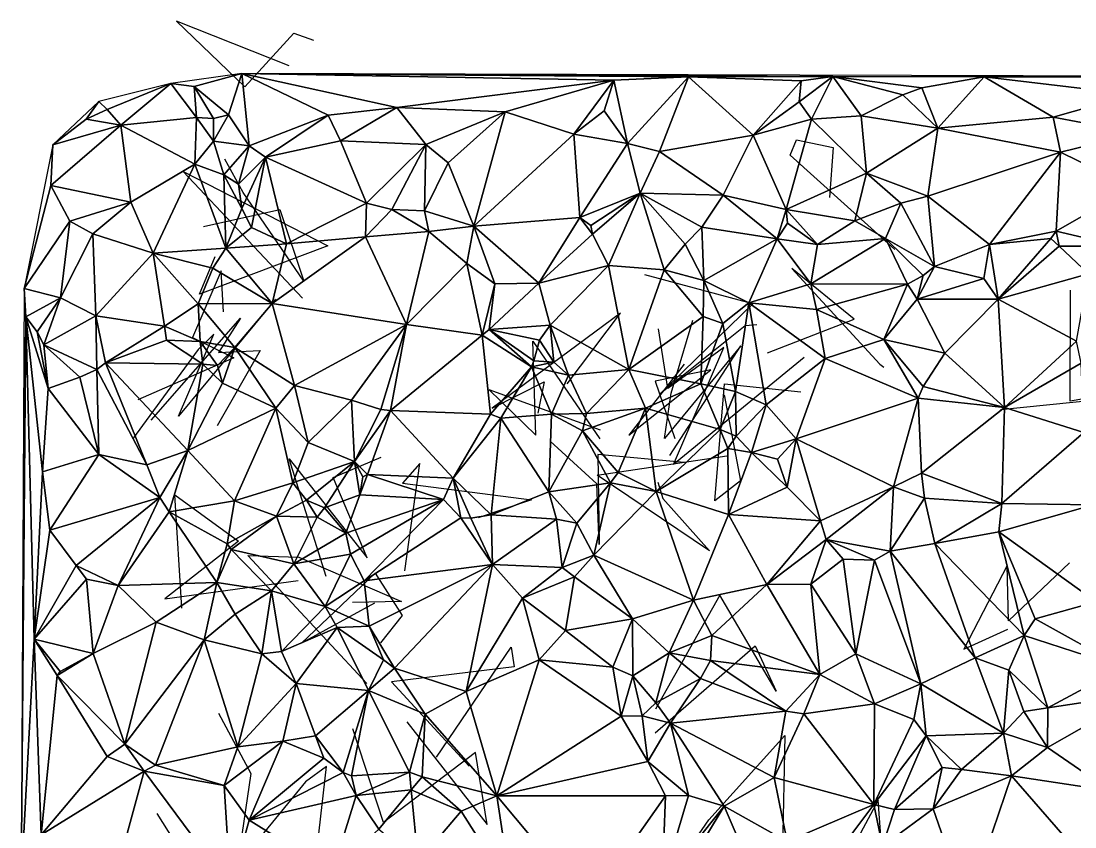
# Model space of a CAD drawing. Header units: metres. Extents: x -15.6 to 15.9, y -15.8 to 15.6.
# Drawn here: x -14.96 to -1.51, y 5.37 to 15.64 of the extents above; entities that cross this region are included whole.
import ezdxf

# ---------------------------------------------------------------- set-up
doc = ezdxf.new("R2010")
doc.units = ezdxf.units.M
doc.layers.add('CRACKS', color=1, linetype='Continuous')
doc.layers.add('STREET_MESH', color=7, linetype='Continuous')

msp = doc.modelspace()

# ---------------------------------------------------------------- linework, layer by layer
at = {"layer": 'CRACKS'}
for points in [[(-11.541, 15.073, 0.1), (-12.977, 15.645, 0.1), (-12.105, 14.805, 0.1), (-11.48, 15.49, 0.1), (-11.231, 15.401, 0.1)], [(-3.811, 12.731, 0.1), (-5.145, 13.934, 0.1), (-5.064, 14.128, 0.1), (-4.595, 14.032, 0.1), (-4.643, 13.395, 0.1)], [(-12.633, 13.026, 0.1), (-11.661, 13.24, 0.1), (-11.353, 12.329, 0.1), (-12.126, 13.458, 0.1), (-12.36, 13.884, 0.1)], [(-11.37, 12.11, 0.1), (-12.893, 13.725, 0.1), (-11.049, 12.778, 0.1), (-12.686, 12.16, 0.1), (-12.484, 12.642, 0.1)], [(-12.378, 11.937, 0.1), (-12.408, 12.458, 0.1), (-12.773, 11.608, 0.1), (-12.249, 11.351, 0.1), (-13.471, 10.815, 0.1)], [(-5.571, 11.771, 0.1), (-5.721, 11.756, 0.1), (-6.806, 10.892, 0.1), (-5.622, 12.04, 0.1), (-6.999, 12.407, 0.1)], [(-5.434, 11.414, 0.1), (-4.328, 11.841, 0.1), (-5.125, 12.488, 0.1), (-3.999, 11.268, 0.1), (-3.95, 11.229, 0.1)], [(-2.462, 10.688, 0.1), (-1.242, 10.814, 0.1), (-0.525, 10.974, 0.1), (-1.572, 10.796, 0.1), (-1.565, 12.214, 0.1)], [(-11.715, 12.096, 0.1), (-12.953, 10.605, 0.1), (-12.504, 11.651, 0.1), (-12.703, 11.454, 0.1), (-13.54, 10.313, 0.1)], [(-13.303, 10.556, 0.1), (-12.16, 11.856, 0.1), (-12.444, 11.419, 0.1), (-11.911, 11.444, 0.1), (-12.459, 10.482, 0.1)], [(-7.992, 11.019, 0.1), (-7.313, 11.919, 0.1), (-8.949, 10.709, 0.1), (-8.287, 11.044, 0.1), (-8.365, 10.643, 0.1)], [(-4.966, 11.354, 0.1), (-6.633, 9.988, 0.1), (-5.994, 11.481, 0.1), (-6.705, 10.958, 0.1), (-6.827, 11.717, 0.1)], [(-6.682, 10.105, 0.1), (-5.775, 11.504, 0.1), (-6.749, 10.322, 0.1), (-6.663, 10.898, 0.1), (-6.388, 11.83, 0.1)], [(-7.565, 10.426, 0.1), (-8.986, 10.943, 0.1), (-8.393, 10.363, 0.1), (-8.429, 11.561, 0.1), (-7.577, 10.315, 0.1)], [(-6.499, 11.267, 0.1), (-7.204, 10.361, 0.1), (-6.158, 11.198, 0.1), (-6.868, 11.051, 0.1), (-6.617, 10.321, 0.1)], [(-5.988, 10.879, 0.1), (-5.778, 9.779, 0.1), (-6.106, 9.527, 0.1), (-5.982, 11.017, 0.1), (-5.008, 10.917, 0.1)], [(-6.5, 10.014, 0.1), (-7.601, 10.114, 0.1), (-7.585, 8.968, 0.1), (-7.614, 9.742, 0.1), (-8.21, 10.288, 0.1)], [(-6.833, 9.765, 0.1), (-6.77, 9.556, 0.1), (-6.173, 8.887, 0.1), (-7.607, 9.853, 0.1), (-5.954, 10.1, 0.1)], [(-11.07, 8.562, 0.1), (-11.54, 10.061, 0.1), (-10.543, 8.796, 0.1), (-10.979, 9.824, 0.1), (-10.366, 10.08, 0.1)], [(-10.062, 8.633, 0.1), (-9.873, 10.003, 0.1), (-10.092, 9.751, 0.1), (-8.447, 9.538, 0.1), (-9.13, 9.308, 0.1)], [(-12.909, 8.155, 0.1), (-13, 9.603, 0.1), (-12.186, 9.009, 0.1), (-13.129, 8.277, 0.1), (-11.426, 8.51, 0.1)], [(-10.55, 7.196, 0.1), (-12.069, 8.828, 0.1), (-11.416, 8.805, 0.1), (-10.105, 8.242, 0.1), (-10.733, 8.227, 0.1)], [(-1.579, 8.735, 0.1), (-2.358, 7.994, 0.1), (-2.377, 8.701, 0.1), (-2.928, 7.632, 0.1), (-2.366, 7.886, 0.1)], [(-10.45, 8.22, 0.1), (-11.384, 7.709, 0.1), (-10.444, 8.602, 0.1), (-10.099, 8.063, 0.1), (-10.373, 7.714, 0.1)], [(-6.869, 6.564, 0.1), (-5.59, 7.674, 0.1), (-5.326, 7.099, 0.1), (-6.045, 8.321, 0.1), (-6.864, 6.867, 0.1)], [(-9.66, 6.256, 0.1), (-8.706, 7.658, 0.1), (-8.668, 7.408, 0.1), (-10.234, 7.216, 0.1), (-9.244, 6.14, 0.1)], [(-12.443, 6.815, 0.1), (-12.031, 6.049, 0.1), (-12.187, 4.977, 0.1), (-12.863, 4.964, 0.1), (-13.226, 5.536, 0.1)], [(-10.037, 6.704, 0.1), (-9.013, 5.395, 0.1), (-9.164, 6.316, 0.1), (-10.338, 5.423, 0.1), (-10.729, 6.616, 0.1)], [(-5.239, 4.787, 0.1), (-6.353, 5.21, 0.1), (-6.183, 5.457, 0.1), (-5.213, 6.531, 0.1), (-5.244, 5.078, 0.1)], [(-11.251, 4.493, 0.1), (-11.062, 6.137, 0.1), (-11.333, 5.942, 0.1), (-12.233, 4.84, 0.1), (-11.713, 4.956, 0.1)], [(-4.449, 4.177, 0.1), (-4.59, 4.589, 0.1), (-3.942, 4.619, 0.1), (-4.02, 5.707, 0.1), (-4.475, 4.866, 0.1)]]:
    msp.add_polyline3d(points, dxfattribs=at)
at = {"layer": 'STREET_MESH'}
for points in [[(-13.049, 14.849), (-12.752, 14.809), (-12.143, 14.974)], [(-12.752, 14.809), (-12.314, 14.447), (-12.143, 14.974)], [(-12.314, 14.447), (-12.053, 14.055), (-12.143, 14.974)], [(-12.143, 14.974), (-7.395, 14.889), (-6.445, 14.935)], [(-4.601, 14.937), (-12.143, 14.974), (-6.445, 14.935)], [(-12.053, 14.055), (-11.041, 14.445), (-12.143, 14.974)], [(-11.041, 14.445), (-10.168, 14.544), (-12.143, 14.974)], [(-10.168, 14.544), (-7.395, 14.889), (-12.143, 14.974)], [(-4.601, 14.937), (2.102, 14.934), (-12.143, 14.974)], [(-7.395, 14.889), (-7.22, 14.082), (-6.445, 14.935)], [(-6.445, 14.935), (-7.22, 14.082), (-6.812, 13.979)], [(-5.619, 14.191), (-6.445, 14.935), (-6.812, 13.979)], [(-5.006, 14.883), (-4.601, 14.937), (-6.445, 14.935)], [(-5.619, 14.191), (-5.006, 14.883), (-6.445, 14.935)], [(-4.601, 14.937), (-5.03, 14.615), (-4.875, 14.394)], [(-5.006, 14.883), (-5.03, 14.615), (-4.601, 14.937)], [(-4.241, 14.437), (-4.601, 14.937), (-4.875, 14.394)], [(-4.601, 14.937), (-4.241, 14.437), (-3.707, 14.703)], [(-3.465, 14.795), (-4.601, 14.937), (-3.707, 14.703)], [(-3.465, 14.795), (-2.67, 14.933), (-4.601, 14.937)], [(-2.67, 14.933), (2.102, 14.934), (-4.601, 14.937)], [(-2.67, 14.933), (-3.465, 14.795), (-3.261, 14.28)], [(-1.79, 14.417), (-2.67, 14.933), (-3.261, 14.28)], [(-2.67, 14.933), (-0.768, 14.707), (2.102, 14.934)], [(-1.79, 14.417), (-0.768, 14.707), (-2.67, 14.933)], [(-13.865, 14.515), (-13.049, 14.849), (-13.97, 14.617)], [(-13.865, 14.515), (-13.69, 14.316), (-13.049, 14.849)], [(-13.69, 14.316), (-12.724, 14.414), (-13.049, 14.849)], [(-12.724, 14.414), (-12.752, 14.809), (-13.049, 14.849)], [(-12.505, 14.4), (-12.752, 14.809), (-12.724, 14.414)], [(-12.752, 14.809), (-12.505, 14.4), (-12.314, 14.447)], [(-7.395, 14.889), (-10.168, 14.544), (-8.785, 14.488)], [(-7.906, 14.203), (-7.395, 14.889), (-8.785, 14.488)], [(-7.395, 14.889), (-7.906, 14.203), (-7.521, 14.501)], [(-7.22, 14.082), (-7.395, 14.889), (-7.521, 14.501)], [(-5.03, 14.615), (-5.006, 14.883), (-5.619, 14.191)], [(-3.707, 14.703), (-4.241, 14.437), (-3.261, 14.28)], [(-3.465, 14.795), (-3.707, 14.703), (-3.261, 14.28)], [(-1.79, 14.417), (-0.701, 14.214), (-0.768, 14.707)], [(-14.13, 14.393), (-13.97, 14.617), (-14.558, 14.067)], [(-14.13, 14.393), (-13.865, 14.515), (-13.97, 14.617)], [(-10.887, 14.117), (-10.168, 14.544), (-11.041, 14.445)], [(-10.887, 14.117), (-9.797, 14.072), (-10.168, 14.544)], [(-10.168, 14.544), (-9.797, 14.072), (-8.785, 14.488)], [(-5.03, 14.615), (-5.619, 14.191), (-4.875, 14.394)], [(-13.865, 14.515), (-14.13, 14.393), (-13.69, 14.316)], [(-12.724, 14.414), (-13.69, 14.316), (-12.743, 13.82)], [(-12.507, 14.111), (-12.724, 14.414), (-12.743, 13.82)], [(-12.505, 14.4), (-12.724, 14.414), (-12.507, 14.111)], [(-12.314, 14.447), (-12.507, 14.111), (-12.053, 14.055)], [(-12.505, 14.4), (-12.507, 14.111), (-12.314, 14.447)], [(-12.053, 14.055), (-11.841, 13.907), (-11.041, 14.445)], [(-11.841, 13.907), (-10.887, 14.117), (-11.041, 14.445)], [(-9.797, 14.072), (-9.509, 13.838), (-8.785, 14.488)], [(-9.509, 13.838), (-9.182, 13.03), (-8.785, 14.488)], [(-9.182, 13.03), (-7.906, 14.203), (-8.785, 14.488)], [(-7.906, 14.203), (-7.22, 14.082), (-7.521, 14.501)], [(-5.619, 14.191), (-5.197, 13.24), (-4.875, 14.394)], [(-5.197, 13.24), (-4.171, 13.704), (-4.875, 14.394)], [(-4.171, 13.704), (-4.241, 14.437), (-4.875, 14.394)], [(-4.241, 14.437), (-4.171, 13.704), (-3.261, 14.28)], [(-1.694, 13.974), (-1.79, 14.417), (-3.261, 14.28)], [(-0.701, 14.214), (-1.79, 14.417), (-1.694, 13.974)], [(-14.584, 13.549), (-13.69, 14.316), (-14.558, 14.067)], [(-13.561, 13.333), (-13.69, 14.316), (-14.584, 13.549)], [(-13.69, 14.316), (-14.13, 14.393), (-14.558, 14.067)], [(-13.69, 14.316), (-13.561, 13.333), (-12.743, 13.82)], [(-4.171, 13.704), (-3.39, 13.413), (-3.261, 14.28)], [(-3.39, 13.413), (-1.694, 13.974), (-3.261, 14.28)], [(-7.906, 14.203), (-9.182, 13.03), (-7.832, 13.139)], [(-7.906, 14.203), (-7.832, 13.139), (-7.22, 14.082)], [(-6.002, 13.426), (-5.619, 14.191), (-6.812, 13.979)], [(-6.002, 13.426), (-5.197, 13.24), (-5.619, 14.191)], [(-0.701, 14.214), (-1.694, 13.974), (-0.775, 13.521)], [(-14.923, 12.233), (-14.584, 13.549), (-14.558, 14.067)], [(-12.375, 13.685), (-12.507, 14.111), (-12.743, 13.82)], [(-12.507, 14.111), (-12.375, 13.685), (-12.053, 14.055)], [(-12.053, 14.055), (-12.375, 13.685), (-12.188, 13.565)], [(-11.841, 13.907), (-12.053, 14.055), (-12.188, 13.565)], [(-10.887, 14.117), (-11.841, 13.907), (-10.552, 13.32)], [(-9.797, 14.072), (-10.887, 14.117), (-10.552, 13.32)], [(-10.229, 13.241), (-9.797, 14.072), (-10.552, 13.32)], [(-9.797, 14.072), (-10.229, 13.241), (-9.811, 13.226)], [(-9.797, 14.072), (-9.811, 13.226), (-9.509, 13.838)], [(-7.832, 13.139), (-7.059, 13.449), (-7.22, 14.082)], [(-7.22, 14.082), (-7.059, 13.449), (-6.812, 13.979)], [(-12.143, 13.252), (-11.841, 13.907), (-12.188, 13.565)], [(-12.143, 13.252), (-12.021, 13.013), (-11.841, 13.907)], [(-12.021, 13.013), (-11.575, 12.804), (-11.841, 13.907)], [(-11.841, 13.907), (-11.575, 12.804), (-10.552, 13.32)], [(-7.059, 13.449), (-6.002, 13.426), (-6.812, 13.979)], [(-1.694, 13.974), (-3.39, 13.413), (-2.602, 12.794)], [(-1.748, 12.963), (-1.694, 13.974), (-2.602, 12.794)], [(-1.694, 13.974), (-1.748, 12.963), (-0.775, 13.521)], [(-12.743, 13.82), (-13.561, 13.333), (-13.278, 12.686)], [(-12.348, 12.749), (-12.743, 13.82), (-13.278, 12.686)], [(-12.348, 12.749), (-12.375, 13.685), (-12.743, 13.82)], [(-9.811, 13.226), (-9.182, 13.03), (-9.509, 13.838)], [(-12.375, 13.685), (-12.143, 13.252), (-12.188, 13.565)], [(-12.143, 13.252), (-12.375, 13.685), (-12.348, 12.749)], [(-5.197, 13.24), (-4.321, 13.098), (-4.171, 13.704)], [(-4.171, 13.704), (-4.321, 13.098), (-3.731, 13.32)], [(-3.39, 13.413), (-4.171, 13.704), (-3.731, 13.32)], [(-14.339, 13.093), (-14.584, 13.549), (-14.923, 12.233)], [(-13.561, 13.333), (-14.584, 13.549), (-14.339, 13.093)], [(-1.748, 12.963), (-0.932, 12.774), (-0.775, 13.521)], [(-14.048, 12.932), (-13.561, 13.333), (-14.339, 13.093)], [(-13.561, 13.333), (-14.048, 12.932), (-13.278, 12.686)], [(-11.575, 12.804), (-10.565, 12.892), (-10.552, 13.32)], [(-10.565, 12.892), (-10.229, 13.241), (-10.552, 13.32)], [(-7.69, 13.038), (-7.059, 13.449), (-7.832, 13.139)], [(-7.69, 13.038), (-7.67, 12.925), (-7.059, 13.449)], [(-7.059, 13.449), (-7.67, 12.925), (-7.463, 12.526)], [(-6.754, 12.472), (-7.059, 13.449), (-7.463, 12.526)], [(-6.754, 12.472), (-6.484, 12.797), (-7.059, 13.449)], [(-6.271, 13.014), (-6.002, 13.426), (-7.059, 13.449)], [(-6.484, 12.797), (-6.271, 13.014), (-7.059, 13.449)], [(-6.271, 13.014), (-5.31, 12.868), (-6.002, 13.426)], [(-5.31, 12.868), (-5.197, 13.24), (-6.002, 13.426)], [(-4.321, 13.098), (-3.929, 12.87), (-3.731, 13.32)], [(-3.929, 12.87), (-3.301, 12.515), (-3.731, 13.32)], [(-3.301, 12.515), (-3.39, 13.413), (-3.731, 13.32)], [(-3.39, 13.413), (-3.301, 12.515), (-2.602, 12.794)], [(-12.021, 13.013), (-12.143, 13.252), (-12.348, 12.749)], [(-10.229, 13.241), (-10.565, 12.892), (-9.757, 12.959)], [(-10.229, 13.241), (-9.757, 12.959), (-9.811, 13.226)], [(-9.757, 12.959), (-9.182, 13.03), (-9.811, 13.226)], [(-5.31, 12.868), (-5.178, 13.067), (-5.197, 13.24)], [(-4.321, 13.098), (-5.197, 13.24), (-4.795, 12.796)], [(-5.197, 13.24), (-5.178, 13.067), (-4.795, 12.796)], [(-14.461, 12.115), (-14.339, 13.093), (-14.923, 12.233)], [(-14.461, 12.115), (-14.048, 12.932), (-14.339, 13.093)], [(-7.832, 13.139), (-9.182, 13.03), (-8.353, 12.3)], [(-7.67, 12.925), (-7.832, 13.139), (-8.353, 12.3)], [(-7.67, 12.925), (-7.69, 13.038), (-7.832, 13.139)], [(-5.178, 13.067), (-5.31, 12.868), (-4.795, 12.796)], [(-3.929, 12.87), (-4.321, 13.098), (-4.795, 12.796)], [(-14.461, 12.115), (-14.01, 11.885), (-14.048, 12.932)], [(-14.048, 12.932), (-14.01, 11.885), (-13.278, 12.686)], [(-11.575, 12.804), (-12.021, 13.013), (-12.348, 12.749)], [(-10.565, 12.892), (-10.041, 11.776), (-9.757, 12.959)], [(-9.757, 12.959), (-10.041, 11.776), (-9.271, 12.551)], [(-9.182, 13.03), (-9.757, 12.959), (-9.271, 12.551)], [(-8.917, 12.293), (-9.182, 13.03), (-9.271, 12.551)], [(-9.182, 13.03), (-8.917, 12.293), (-8.353, 12.3)], [(-7.463, 12.526), (-7.67, 12.925), (-8.353, 12.3)], [(-6.271, 13.014), (-6.484, 12.797), (-6.248, 12.337)], [(-5.31, 12.868), (-6.271, 13.014), (-6.248, 12.337)], [(-1.819, 12.871), (-1.748, 12.963), (-2.602, 12.794)], [(-1.748, 12.963), (-1.819, 12.871), (-1.711, 12.775)], [(-1.748, 12.963), (-1.711, 12.775), (-0.932, 12.774)], [(-11.575, 12.804), (-12.348, 12.749), (-11.757, 12.043)], [(-10.565, 12.892), (-11.575, 12.804), (-11.757, 12.043)], [(-10.041, 11.776), (-10.565, 12.892), (-11.757, 12.043)], [(-6.484, 12.797), (-6.754, 12.472), (-6.248, 12.337)], [(-5.674, 12.05), (-5.31, 12.868), (-6.248, 12.337)], [(-5.674, 12.05), (-4.883, 12.293), (-5.31, 12.868)], [(-5.31, 12.868), (-4.883, 12.293), (-4.795, 12.796)], [(-4.883, 12.293), (-3.929, 12.87), (-4.795, 12.796)], [(-3.929, 12.87), (-4.883, 12.293), (-3.648, 12.289)], [(-3.929, 12.87), (-3.648, 12.289), (-3.448, 12.398)], [(-3.301, 12.515), (-3.929, 12.87), (-3.448, 12.398)], [(-3.301, 12.515), (-2.675, 12.36), (-2.602, 12.794)], [(-2.675, 12.36), (-2.491, 12.098), (-2.602, 12.794)], [(-2.491, 12.098), (-1.819, 12.871), (-2.602, 12.794)], [(-1.711, 12.775), (-1.819, 12.871), (-2.491, 12.098)], [(-14.01, 11.885), (-13.133, 11.753), (-13.278, 12.686)], [(-12.514, 12.494), (-12.348, 12.749), (-13.278, 12.686)], [(-13.133, 11.753), (-12.703, 12.037), (-13.278, 12.686)], [(-12.703, 12.037), (-12.514, 12.494), (-13.278, 12.686)], [(-12.348, 12.749), (-12.514, 12.494), (-11.757, 12.043)], [(-1.335, 12.422), (-1.711, 12.775), (-2.491, 12.098)], [(-1.711, 12.775), (-1.335, 12.422), (-0.932, 12.774)], [(-10.041, 11.776), (-9.075, 11.638), (-9.271, 12.551)], [(-9.075, 11.638), (-8.917, 12.293), (-9.271, 12.551)], [(-8.21, 11.767), (-7.463, 12.526), (-8.353, 12.3)], [(-8.21, 11.767), (-7.203, 11.202), (-7.463, 12.526)], [(-7.203, 11.202), (-6.754, 12.472), (-7.463, 12.526)], [(-3.524, 12.096), (-3.301, 12.515), (-3.448, 12.398)], [(-3.301, 12.515), (-3.524, 12.096), (-2.675, 12.36)], [(-12.514, 12.494), (-12.703, 12.037), (-11.757, 12.043)], [(-6.258, 11.875), (-6.754, 12.472), (-7.203, 11.202)], [(-6.754, 12.472), (-6.258, 11.875), (-6.248, 12.337)], [(-3.648, 12.289), (-3.524, 12.096), (-3.448, 12.398)], [(-1.335, 12.422), (-2.491, 12.098), (-1.489, 11.56)], [(-8.988, 11.712), (-8.917, 12.293), (-9.075, 11.638)], [(-8.917, 12.293), (-8.988, 11.712), (-8.353, 12.3)], [(-8.988, 11.712), (-8.21, 11.767), (-8.353, 12.3)], [(-6.258, 11.875), (-6.005, 11.786), (-6.248, 12.337)], [(-6.005, 11.786), (-5.674, 12.05), (-6.248, 12.337)], [(-4.883, 12.293), (-5.674, 12.05), (-4.809, 11.965)], [(-3.648, 12.289), (-4.883, 12.293), (-4.809, 11.965)], [(-3.95, 11.582), (-3.648, 12.289), (-4.809, 11.965)], [(-3.95, 11.582), (-3.524, 12.096), (-3.648, 12.289)], [(-2.675, 12.36), (-3.524, 12.096), (-2.491, 12.098)], [(-14.9, 11.874), (-14.923, 12.233), (-14.963, 4.649)], [(-14.9, 11.874), (-14.461, 12.115), (-14.923, 12.233)], [(-14.757, 11.681), (-14.461, 12.115), (-14.9, 11.874)], [(-14.757, 11.681), (-14.674, 11.515), (-14.461, 12.115)], [(-14.461, 12.115), (-14.674, 11.515), (-14.01, 11.885)], [(-12.703, 12.037), (-13.133, 11.753), (-12.675, 11.558)], [(-12.703, 12.037), (-12.233, 11.481), (-11.757, 12.043)], [(-12.233, 11.481), (-12.703, 12.037), (-12.675, 11.558)], [(-12.233, 11.481), (-11.474, 10.996), (-11.757, 12.043)], [(-11.474, 10.996), (-10.041, 11.776), (-11.757, 12.043)], [(-6.005, 11.786), (-5.844, 10.918), (-5.674, 12.05)], [(-5.674, 12.05), (-5.844, 10.918), (-5.45, 10.748)], [(-4.809, 11.965), (-5.674, 12.05), (-4.698, 11.339)], [(-5.674, 12.05), (-5.45, 10.748), (-4.698, 11.339)], [(-3.524, 12.096), (-3.95, 11.582), (-3.173, 11.408)], [(-3.524, 12.096), (-3.173, 11.408), (-2.491, 12.098)], [(-3.173, 11.408), (-2.408, 10.715), (-2.491, 12.098)], [(-2.491, 12.098), (-2.408, 10.715), (-1.489, 11.56)], [(-14.795, 7.761), (-14.9, 11.874), (-14.963, 4.649)], [(-14.69, 9.897), (-14.9, 11.874), (-14.795, 7.761)], [(-14.616, 10.957), (-14.9, 11.874), (-14.69, 9.897)], [(-14.616, 10.957), (-14.757, 11.681), (-14.9, 11.874)], [(-14.674, 11.515), (-13.996, 11.201), (-14.01, 11.885)], [(-13.133, 11.753), (-14.01, 11.885), (-13.884, 11.287)], [(-14.01, 11.885), (-13.996, 11.201), (-13.884, 11.287)], [(-6.258, 11.875), (-7.203, 11.202), (-6.286, 11.017)], [(-6.005, 11.786), (-6.258, 11.875), (-6.286, 11.017)], [(-3.95, 11.582), (-4.809, 11.965), (-4.698, 11.339)], [(-13.105, 11.575), (-13.133, 11.753), (-13.884, 11.287)], [(-13.133, 11.753), (-13.105, 11.575), (-12.675, 11.558)], [(-10.041, 11.776), (-11.474, 10.996), (-10.746, 10.809)], [(-10.371, 10.691), (-10.041, 11.776), (-10.746, 10.809)], [(-10.041, 11.776), (-10.371, 10.691), (-10.249, 10.679)], [(-9.075, 11.638), (-10.041, 11.776), (-10.249, 10.679)], [(-8.446, 11.234), (-8.988, 11.712), (-9.075, 11.638)], [(-8.988, 11.712), (-8.346, 11.576), (-8.21, 11.767)], [(-8.417, 11.311), (-8.988, 11.712), (-8.446, 11.234)], [(-8.417, 11.311), (-8.346, 11.576), (-8.988, 11.712)], [(-8.346, 11.576), (-8.161, 11.292), (-8.21, 11.767)], [(-7.203, 11.202), (-8.21, 11.767), (-7.975, 11.13)], [(-8.21, 11.767), (-8.161, 11.292), (-7.975, 11.13)], [(-5.844, 10.918), (-6.005, 11.786), (-6.286, 11.017)], [(-14.674, 11.515), (-14.757, 11.681), (-14.616, 10.957)], [(-12.642, 11.268), (-13.105, 11.575), (-13.884, 11.287)], [(-13.105, 11.575), (-12.642, 11.268), (-12.675, 11.558)], [(-8.969, 10.632), (-9.075, 11.638), (-10.249, 10.679)], [(-8.446, 11.234), (-9.075, 11.638), (-8.969, 10.632)], [(-8.346, 11.576), (-8.417, 11.311), (-8.161, 11.292)], [(-3.512, 10.835), (-3.95, 11.582), (-4.698, 11.339)], [(-3.95, 11.582), (-3.448, 10.984), (-3.173, 11.408)], [(-3.512, 10.835), (-3.448, 10.984), (-3.95, 11.582)], [(-13.996, 11.201), (-14.674, 11.515), (-14.212, 11.103)], [(-14.212, 11.103), (-14.674, 11.515), (-14.616, 10.957)], [(-12.457, 11.252), (-12.233, 11.481), (-12.675, 11.558)], [(-12.642, 11.268), (-12.457, 11.252), (-12.675, 11.558)], [(-12.457, 11.252), (-12.39, 11.026), (-12.233, 11.481)], [(-12.39, 11.026), (-11.711, 10.705), (-12.233, 11.481)], [(-12.233, 11.481), (-11.711, 10.705), (-11.474, 10.996)], [(-2.408, 10.715), (-1.432, 11.279), (-1.489, 11.56)], [(-8.161, 11.292), (-8.417, 11.311), (-8.446, 11.234)], [(-5.45, 10.748), (-5.07, 10.317), (-4.698, 11.339)], [(-5.07, 10.317), (-3.512, 10.835), (-4.698, 11.339)], [(-3.173, 11.408), (-3.448, 10.984), (-2.408, 10.715)], [(-13.996, 11.201), (-14.212, 11.103), (-13.97, 10.114)], [(-13.996, 11.201), (-13.359, 9.986), (-13.884, 11.287)], [(-13.359, 9.986), (-13.996, 11.201), (-13.97, 10.114)], [(-13.359, 9.986), (-12.835, 10.167), (-13.884, 11.287)], [(-12.835, 10.167), (-12.642, 11.268), (-13.884, 11.287)], [(-12.835, 10.167), (-12.39, 11.026), (-12.642, 11.268)], [(-12.39, 11.026), (-12.457, 11.252), (-12.642, 11.268)], [(-8.839, 10.581), (-8.446, 11.234), (-8.969, 10.632)], [(-8.19, 10.629), (-8.446, 11.234), (-8.839, 10.581)], [(-8.161, 11.292), (-8.446, 11.234), (-7.975, 11.13)], [(-8.446, 11.234), (-8.19, 10.629), (-7.975, 11.13)], [(-7.746, 10.639), (-7.203, 11.202), (-7.975, 11.13)], [(-7.746, 10.639), (-6.994, 10.705), (-7.203, 11.202)], [(-7.203, 11.202), (-6.994, 10.705), (-6.286, 11.017)], [(-1.432, 11.279), (-2.408, 10.715), (-1.396, 10.398)], [(-13.97, 10.114), (-14.212, 11.103), (-14.616, 10.957)], [(-8.19, 10.629), (-7.746, 10.639), (-7.975, 11.13)], [(-13.97, 10.114), (-14.616, 10.957), (-14.69, 9.897)], [(-12.835, 10.167), (-11.711, 10.705), (-12.39, 11.026)], [(-11.474, 10.996), (-11.711, 10.705), (-11.297, 10.27)], [(-10.746, 10.809), (-11.474, 10.996), (-11.297, 10.27)], [(-6.994, 10.705), (-6.038, 10.436), (-6.286, 11.017)], [(-6.038, 10.436), (-5.844, 10.918), (-6.286, 11.017)], [(-5.836, 10.352), (-5.844, 10.918), (-6.038, 10.436)], [(-5.844, 10.918), (-5.836, 10.352), (-5.45, 10.748)], [(-3.448, 10.984), (-3.512, 10.835), (-2.408, 10.715)], [(-10.708, 10.025), (-10.746, 10.809), (-11.297, 10.27)], [(-10.708, 10.025), (-10.371, 10.691), (-10.746, 10.809)], [(-3.828, 9.703), (-3.512, 10.835), (-5.07, 10.317)], [(-3.512, 10.835), (-3.828, 9.703), (-3.469, 9.879)], [(-2.408, 10.715), (-3.512, 10.835), (-3.469, 9.879)], [(-11.711, 10.705), (-12.835, 10.167), (-12.24, 9.524)], [(-11.493, 9.755), (-11.711, 10.705), (-12.24, 9.524)], [(-11.711, 10.705), (-11.493, 9.755), (-11.297, 10.27)], [(-10.371, 10.691), (-10.708, 10.025), (-10.249, 10.679)], [(-10.708, 10.025), (-10.541, 9.859), (-10.249, 10.679)], [(-10.541, 9.859), (-9.445, 9.813), (-10.249, 10.679)], [(-9.445, 9.813), (-8.969, 10.632), (-10.249, 10.679)], [(-9.445, 9.813), (-8.839, 10.581), (-8.969, 10.632)], [(-8.19, 10.629), (-8.839, 10.581), (-8.226, 9.64)], [(-7.796, 10.418), (-8.19, 10.629), (-8.226, 9.64)], [(-7.796, 10.418), (-7.746, 10.639), (-8.19, 10.629)], [(-7.796, 10.418), (-7.343, 9.887), (-6.994, 10.705)], [(-7.746, 10.639), (-7.796, 10.418), (-6.994, 10.705)], [(-6.994, 10.705), (-7.343, 9.887), (-6.857, 9.644)], [(-6.038, 10.436), (-6.994, 10.705), (-6.857, 9.644)], [(-5.836, 10.352), (-5.639, 10.143), (-5.45, 10.748)], [(-5.639, 10.143), (-5.07, 10.317), (-5.45, 10.748)], [(-2.408, 10.715), (-3.469, 9.879), (-2.445, 9.491)], [(-2.408, 10.715), (-2.445, 9.491), (-1.396, 10.398)], [(-8.962, 9.348), (-8.839, 10.581), (-9.445, 9.813)], [(-8.839, 10.581), (-8.962, 9.348), (-8.226, 9.64)], [(-7.44, 9.754), (-7.796, 10.418), (-8.226, 9.64)], [(-7.343, 9.887), (-7.796, 10.418), (-7.44, 9.754)], [(-5.939, 10.191), (-6.038, 10.436), (-6.857, 9.644)], [(-5.836, 10.352), (-6.038, 10.436), (-5.939, 10.191)], [(-2.445, 9.491), (-1.276, 9.472), (-1.396, 10.398)], [(-11.493, 9.755), (-10.708, 10.025), (-11.297, 10.27)], [(-5.639, 10.143), (-5.836, 10.352), (-5.939, 10.191)], [(-5.07, 10.317), (-5.639, 10.143), (-5.309, 10.057)], [(-5.185, 9.7), (-5.07, 10.317), (-5.309, 10.057)], [(-5.07, 10.317), (-5.185, 9.7), (-4.759, 9.271)], [(-3.828, 9.703), (-5.07, 10.317), (-4.759, 9.271)], [(-14.595, 9.15), (-13.97, 10.114), (-14.69, 9.897)], [(-13.97, 10.114), (-14.595, 9.15), (-13.19, 9.569)], [(-13.359, 9.986), (-13.97, 10.114), (-13.19, 9.569)], [(-12.835, 10.167), (-13.359, 9.986), (-13.19, 9.569)], [(-13.072, 9.385), (-12.835, 10.167), (-13.19, 9.569)], [(-12.835, 10.167), (-13.072, 9.385), (-12.24, 9.524)], [(-5.934, 9.351), (-5.939, 10.191), (-6.857, 9.644)], [(-5.934, 9.351), (-5.639, 10.143), (-5.939, 10.191)], [(-5.934, 9.351), (-5.185, 9.7), (-5.639, 10.143)], [(-5.639, 10.143), (-5.185, 9.7), (-5.309, 10.057)], [(-11.319, 9.535), (-10.708, 10.025), (-11.493, 9.755)], [(-11.319, 9.535), (-11.088, 9.436), (-10.708, 10.025)], [(-11.088, 9.436), (-10.639, 9.603), (-10.708, 10.025)], [(-10.708, 10.025), (-10.602, 9.83), (-10.541, 9.859)], [(-10.708, 10.025), (-10.639, 9.603), (-10.602, 9.83)], [(-14.595, 9.15), (-14.69, 9.897), (-14.795, 7.761)], [(-10.602, 9.83), (-10.639, 9.603), (-10.541, 9.859)], [(-10.639, 9.603), (-9.57, 9.543), (-10.541, 9.859)], [(-9.57, 9.543), (-9.445, 9.813), (-10.541, 9.859)], [(-7.343, 9.887), (-7.44, 9.754), (-6.857, 9.644)], [(-3.469, 9.879), (-3.828, 9.703), (-3.432, 9.558)], [(-2.445, 9.491), (-3.469, 9.879), (-3.432, 9.558)], [(-11.704, 9.328), (-11.493, 9.755), (-12.24, 9.524)], [(-11.704, 9.328), (-11.319, 9.535), (-11.493, 9.755)], [(-9.57, 9.543), (-9.349, 9.308), (-9.445, 9.813)], [(-9.221, 9.303), (-8.962, 9.348), (-9.445, 9.813)], [(-9.349, 9.308), (-9.221, 9.303), (-9.445, 9.813)], [(-7.87, 9.24), (-7.44, 9.754), (-8.226, 9.64)], [(-7.653, 8.83), (-7.44, 9.754), (-7.87, 9.24)], [(-7.44, 9.754), (-7.653, 8.83), (-6.857, 9.644)], [(-5.185, 9.7), (-5.934, 9.351), (-4.759, 9.271)], [(-4.685, 9.033), (-3.828, 9.703), (-4.759, 9.271)], [(-3.828, 9.703), (-4.685, 9.033), (-3.868, 8.884)], [(-3.828, 9.703), (-3.868, 8.884), (-3.432, 9.558)], [(-14.595, 9.15), (-14.258, 8.7), (-13.19, 9.569)], [(-13.19, 9.569), (-14.258, 8.7), (-13.722, 8.443)], [(-13.072, 9.385), (-13.19, 9.569), (-13.722, 8.443)], [(-10.819, 9.111), (-10.639, 9.603), (-11.088, 9.436)], [(-10.819, 9.111), (-9.57, 9.543), (-10.639, 9.603)], [(-8.962, 9.348), (-8.129, 9.29), (-8.226, 9.64)], [(-8.129, 9.29), (-7.87, 9.24), (-8.226, 9.64)], [(-7.653, 8.83), (-6.378, 8.256), (-6.857, 9.644)], [(-6.378, 8.256), (-5.934, 9.351), (-6.857, 9.644)], [(-3.868, 8.884), (-3.299, 8.981), (-3.432, 9.558)], [(-3.299, 8.981), (-2.445, 9.491), (-3.432, 9.558)], [(-13.072, 9.385), (-12.334, 8.978), (-12.24, 9.524)], [(-12.334, 8.978), (-11.704, 9.328), (-12.24, 9.524)], [(-11.319, 9.535), (-11.704, 9.328), (-11.183, 9.318)], [(-11.088, 9.436), (-11.319, 9.535), (-11.183, 9.318)], [(-10.819, 9.111), (-11.088, 9.436), (-11.183, 9.318)], [(-10.758, 8.846), (-9.57, 9.543), (-10.819, 9.111)], [(-9.57, 9.543), (-10.758, 8.846), (-10.583, 8.506)], [(-9.349, 9.308), (-9.57, 9.543), (-10.583, 8.506)], [(-3.299, 8.981), (-2.483, 9.13), (-2.445, 9.491)], [(-2.483, 9.13), (-1.276, 9.472), (-2.445, 9.491)], [(-2.483, 9.13), (-1.239, 8.237), (-1.276, 9.472)], [(-12.465, 8.482), (-13.072, 9.385), (-13.722, 8.443)], [(-12.465, 8.482), (-12.334, 8.978), (-13.072, 9.385)], [(-12.334, 8.978), (-12.282, 8.903), (-11.704, 9.328)], [(-12.282, 8.903), (-11.479, 8.721), (-11.704, 9.328)], [(-11.704, 9.328), (-11.479, 8.721), (-11.183, 9.318)], [(-11.479, 8.721), (-10.819, 9.111), (-11.183, 9.318)], [(-8.943, 8.715), (-9.349, 9.308), (-10.583, 8.506)], [(-9.349, 9.308), (-8.943, 8.715), (-9.221, 9.303)], [(-8.943, 8.715), (-8.962, 9.348), (-9.221, 9.303)], [(-8.962, 9.348), (-8.943, 8.715), (-8.129, 9.29)], [(-8.943, 8.715), (-8.057, 8.674), (-8.129, 9.29)], [(-8.057, 8.674), (-7.87, 9.24), (-8.129, 9.29)], [(-5.934, 9.351), (-6.378, 8.256), (-5.443, 8.456)], [(-4.759, 9.271), (-5.934, 9.351), (-5.443, 8.456)], [(-14.258, 8.7), (-14.595, 9.15), (-14.795, 7.761)], [(-8.057, 8.674), (-7.653, 8.83), (-7.87, 9.24)], [(-4.685, 9.033), (-4.759, 9.271), (-5.443, 8.456)], [(-11.479, 8.721), (-10.758, 8.846), (-10.819, 9.111)], [(-4.881, 8.463), (-4.685, 9.033), (-5.443, 8.456)], [(-4.47, 8.783), (-4.685, 9.033), (-4.881, 8.463)], [(-4.685, 9.033), (-4.47, 8.783), (-4.07, 8.767)], [(-3.868, 8.884), (-4.685, 9.033), (-4.07, 8.767)], [(-2.16, 7.809), (-2.483, 9.13), (-3.299, 8.981)], [(-2.483, 9.13), (-2.16, 7.809), (-2.017, 8.019)], [(-2.483, 9.13), (-2.017, 8.019), (-1.239, 8.237)], [(-12.282, 8.903), (-12.334, 8.978), (-12.465, 8.482)], [(-11.767, 8.378), (-12.282, 8.903), (-12.465, 8.482)], [(-11.767, 8.378), (-11.479, 8.721), (-12.282, 8.903)], [(-3.479, 7.19), (-3.868, 8.884), (-4.07, 8.767)], [(-3.868, 8.884), (-2.783, 7.522), (-3.299, 8.981)], [(-2.783, 7.522), (-3.868, 8.884), (-3.479, 7.19)], [(-2.783, 7.522), (-2.16, 7.809), (-3.299, 8.981)], [(-11.079, 8.178), (-10.758, 8.846), (-11.479, 8.721)], [(-10.758, 8.846), (-11.079, 8.178), (-10.583, 8.506)], [(-7.653, 8.83), (-8.057, 8.674), (-7.899, 8.554)], [(-7.653, 8.83), (-7.899, 8.554), (-7.159, 8.021)], [(-6.378, 8.256), (-7.653, 8.83), (-7.159, 8.021)], [(-4.306, 7.575), (-4.47, 8.783), (-4.881, 8.463)], [(-4.47, 8.783), (-4.306, 7.575), (-4.07, 8.767)], [(-4.306, 7.575), (-3.479, 7.19), (-4.07, 8.767)], [(-14.126, 8.525), (-14.258, 8.7), (-14.795, 7.761)], [(-14.258, 8.7), (-14.126, 8.525), (-13.722, 8.443)], [(-11.767, 8.378), (-11.079, 8.178), (-11.479, 8.721)], [(-10.521, 7.928), (-8.943, 8.715), (-10.583, 8.506)], [(-8.943, 8.715), (-10.521, 7.928), (-10.197, 7.391)], [(-8.943, 8.715), (-10.197, 7.391), (-9.28, 7.091)], [(-8.561, 8.284), (-8.943, 8.715), (-9.28, 7.091)], [(-8.943, 8.715), (-8.561, 8.284), (-8.057, 8.674)], [(-8.057, 8.674), (-8.561, 8.284), (-7.899, 8.554)], [(-14.044, 7.578), (-14.126, 8.525), (-14.795, 7.761)], [(-14.126, 8.525), (-14.044, 7.578), (-13.722, 8.443)], [(-13.24, 7.977), (-12.465, 8.482), (-13.722, 8.443)], [(-13.24, 7.977), (-12.626, 7.754), (-12.465, 8.482)], [(-12.626, 7.754), (-12.231, 8.079), (-12.465, 8.482)], [(-12.231, 8.079), (-11.767, 8.378), (-12.465, 8.482)], [(-11.079, 8.178), (-10.521, 7.928), (-10.583, 8.506)], [(-8.561, 8.284), (-8.013, 7.872), (-7.899, 8.554)], [(-7.899, 8.554), (-8.013, 7.872), (-7.159, 8.021)], [(-14.044, 7.578), (-13.24, 7.977), (-13.722, 8.443)], [(-11.767, 8.378), (-12.231, 8.079), (-11.888, 7.573)], [(-11.637, 7.603), (-11.767, 8.378), (-11.888, 7.573)], [(-11.637, 7.603), (-11.079, 8.178), (-11.767, 8.378)], [(-6.378, 8.256), (-6.145, 7.809), (-5.443, 8.456)], [(-6.145, 7.809), (-4.765, 7.311), (-5.443, 8.456)], [(-4.765, 7.311), (-4.881, 8.463), (-5.443, 8.456)], [(-4.765, 7.311), (-4.306, 7.575), (-4.881, 8.463)], [(-8.35, 7.497), (-8.561, 8.284), (-9.28, 7.091)], [(-8.013, 7.872), (-8.561, 8.284), (-8.35, 7.497)], [(-6.688, 7.586), (-6.378, 8.256), (-7.159, 8.021)], [(-6.378, 8.256), (-6.688, 7.586), (-6.145, 7.809)], [(-1.239, 8.237), (-2.017, 8.019), (-0.898, 7.4)], [(-12.231, 8.079), (-12.626, 7.754), (-11.888, 7.573)], [(-11.079, 8.178), (-11.637, 7.603), (-10.928, 7.909)], [(-10.521, 7.928), (-11.079, 8.178), (-10.928, 7.909)], [(-13.638, 6.423), (-13.24, 7.977), (-14.044, 7.578)], [(-12.626, 7.754), (-13.24, 7.977), (-13.638, 6.423)], [(-8.013, 7.872), (-7.407, 7.405), (-7.159, 8.021)], [(-7.407, 7.405), (-7.152, 7.292), (-7.159, 8.021)], [(-7.152, 7.292), (-6.688, 7.586), (-7.159, 8.021)], [(-2.017, 8.019), (-2.16, 7.809), (-0.898, 7.4)], [(-11.637, 7.603), (-11.452, 7.194), (-10.928, 7.909)], [(-10.928, 7.909), (-11.452, 7.194), (-10.527, 7.105)], [(-10.336, 7.496), (-10.521, 7.928), (-10.928, 7.909)], [(-10.336, 7.496), (-10.928, 7.909), (-10.527, 7.105)], [(-10.521, 7.928), (-10.336, 7.496), (-10.197, 7.391)], [(-7.407, 7.405), (-8.013, 7.872), (-8.35, 7.497)], [(-6.145, 7.809), (-6.688, 7.586), (-6.164, 7.49)], [(-4.765, 7.311), (-6.145, 7.809), (-6.164, 7.49)], [(-2.16, 7.809), (-2.783, 7.522), (-2.352, 7.363)], [(-1.857, 6.885), (-2.16, 7.809), (-2.352, 7.363)], [(-2.16, 7.809), (-1.857, 6.885), (-0.898, 7.4)], [(-14.707, 5.263), (-14.795, 7.761), (-14.963, 4.649)], [(-14.707, 5.263), (-14.5, 7.295), (-14.795, 7.761)], [(-14.464, 7.347), (-14.044, 7.578), (-14.795, 7.761)], [(-14.5, 7.295), (-14.464, 7.347), (-14.795, 7.761)], [(-12.626, 7.754), (-13.638, 6.423), (-13.248, 6.154)], [(-12.197, 6.389), (-12.626, 7.754), (-13.248, 6.154)], [(-12.626, 7.754), (-12.197, 6.389), (-11.888, 7.573)], [(-14.5, 7.295), (-13.638, 6.423), (-14.044, 7.578)], [(-14.464, 7.347), (-14.5, 7.295), (-14.044, 7.578)], [(-12.197, 6.389), (-11.452, 7.194), (-11.888, 7.573)], [(-11.452, 7.194), (-11.637, 7.603), (-11.888, 7.573)], [(-6.858, 6.947), (-6.688, 7.586), (-7.152, 7.292)], [(-6.289, 7.257), (-6.688, 7.586), (-6.858, 6.947)], [(-6.688, 7.586), (-6.289, 7.257), (-6.164, 7.49)], [(-4.306, 7.575), (-4.765, 7.311), (-4.07, 6.935)], [(-3.479, 7.19), (-4.306, 7.575), (-4.07, 6.935)], [(-10.197, 7.391), (-10.336, 7.496), (-10.527, 7.105)], [(-8.89, 5.763), (-8.35, 7.497), (-9.28, 7.091)], [(-8.35, 7.497), (-8.89, 5.763), (-7.304, 6.78)], [(-7.407, 7.405), (-8.35, 7.497), (-7.304, 6.78)], [(-7.152, 7.292), (-7.407, 7.405), (-7.304, 6.78)], [(-6.164, 7.49), (-6.289, 7.257), (-5.199, 6.842)], [(-4.765, 7.311), (-6.164, 7.49), (-5.199, 6.842)], [(-2.421, 6.561), (-2.783, 7.522), (-3.479, 7.19)], [(-2.783, 7.522), (-2.421, 6.561), (-2.352, 7.363)], [(-1.857, 6.885), (-0.648, 7.066), (-0.898, 7.4)], [(-14.5, 7.295), (-14.707, 5.263), (-13.864, 6.265)], [(-13.638, 6.423), (-14.5, 7.295), (-13.864, 6.265)], [(-9.805, 6.804), (-10.197, 7.391), (-10.527, 7.105)], [(-10.197, 7.391), (-9.805, 6.804), (-9.28, 7.091)], [(-7.034, 6.781), (-7.152, 7.292), (-7.304, 6.78)], [(-7.034, 6.781), (-6.858, 6.947), (-7.152, 7.292)], [(-4.969, 6.806), (-4.765, 7.311), (-5.199, 6.842)], [(-4.765, 7.311), (-4.969, 6.806), (-4.07, 6.935)], [(-2.421, 6.561), (-2.162, 6.839), (-2.352, 7.363)], [(-2.162, 6.839), (-1.857, 6.885), (-2.352, 7.363)], [(-11.62, 6.46), (-11.452, 7.194), (-12.197, 6.389)], [(-11.203, 6.527), (-11.452, 7.194), (-11.62, 6.46)], [(-11.452, 7.194), (-11.203, 6.527), (-10.527, 7.105)], [(-6.289, 7.257), (-6.858, 6.947), (-6.673, 6.688)], [(-5.199, 6.842), (-6.289, 7.257), (-6.673, 6.688)], [(-3.566, 6.735), (-3.479, 7.19), (-4.07, 6.935)], [(-3.566, 6.735), (-3.408, 6.527), (-3.479, 7.19)], [(-3.408, 6.527), (-2.421, 6.561), (-3.479, 7.19)], [(-10.527, 7.105), (-11.203, 6.527), (-10.851, 6.059)], [(-10.747, 6.016), (-10.527, 7.105), (-10.851, 6.059)], [(-10.747, 6.016), (-10.003, 6.063), (-10.527, 7.105)], [(-10.003, 6.063), (-9.805, 6.804), (-10.527, 7.105)], [(-9.805, 6.804), (-8.89, 5.763), (-9.28, 7.091)], [(-1.055, 5.826), (-0.648, 7.066), (-1.86, 6.38)], [(-0.648, 7.066), (-1.857, 6.885), (-1.86, 6.38)], [(-6.858, 6.947), (-7.034, 6.781), (-6.673, 6.688)], [(-4.969, 6.806), (-4.079, 5.653), (-4.07, 6.935)], [(-4.079, 5.653), (-3.566, 6.735), (-4.07, 6.935)], [(-1.857, 6.885), (-2.162, 6.839), (-1.86, 6.38)], [(-9.805, 6.804), (-10.003, 6.063), (-9.841, 6.004)], [(-9.805, 6.804), (-9.841, 6.004), (-8.89, 5.763)], [(-8.89, 5.763), (-6.961, 6.202), (-7.304, 6.78)], [(-6.961, 6.202), (-7.034, 6.781), (-7.304, 6.78)], [(-7.034, 6.781), (-6.961, 6.202), (-6.673, 6.688)], [(-5.349, 5.997), (-5.199, 6.842), (-6.673, 6.688)], [(-5.349, 5.997), (-4.969, 6.806), (-5.199, 6.842)], [(-4.079, 5.653), (-4.969, 6.806), (-5.349, 5.997)], [(-3.566, 6.735), (-4.079, 5.653), (-3.408, 6.527)], [(-2.162, 6.839), (-2.421, 6.561), (-1.86, 6.38)], [(-6.673, 6.688), (-6.961, 6.202), (-6.445, 5.766)], [(-5.988, 5.629), (-6.673, 6.688), (-6.445, 5.766)], [(-5.988, 5.629), (-5.349, 5.997), (-6.673, 6.688)], [(-11.62, 6.46), (-12.372, 5.896), (-12.051, 5.453)], [(-12.372, 5.896), (-11.62, 6.46), (-12.197, 6.389)], [(-11.099, 6.243), (-11.62, 6.46), (-12.051, 5.453)], [(-11.099, 6.243), (-11.203, 6.527), (-11.62, 6.46)], [(-11.203, 6.527), (-11.099, 6.243), (-10.851, 6.059)], [(-4.079, 5.653), (-3.812, 5.587), (-3.408, 6.527)], [(-3.812, 5.587), (-3.207, 6.125), (-3.408, 6.527)], [(-2.421, 6.561), (-3.408, 6.527), (-2.957, 6.096)], [(-3.408, 6.527), (-3.207, 6.125), (-2.957, 6.096)], [(-2.32, 6.018), (-2.421, 6.561), (-2.957, 6.096)], [(-2.421, 6.561), (-2.32, 6.018), (-1.86, 6.38)], [(-13.39, 6.078), (-13.638, 6.423), (-13.864, 6.265)], [(-13.638, 6.423), (-13.39, 6.078), (-13.248, 6.154)], [(-12.372, 5.896), (-12.197, 6.389), (-13.248, 6.154)], [(-2.32, 6.018), (-1.055, 5.826), (-1.86, 6.38)], [(-14.707, 5.263), (-13.39, 6.078), (-13.864, 6.265)], [(-10.851, 6.059), (-11.099, 6.243), (-12.051, 5.453)], [(-8.89, 5.763), (-6.737, 5.764), (-6.961, 6.202)], [(-6.961, 6.202), (-6.737, 5.764), (-6.445, 5.766)], [(-13.818, 4.515), (-13.39, 6.078), (-14.707, 5.263)], [(-13.39, 6.078), (-13.818, 4.515), (-12.288, 4.591)], [(-13.39, 6.078), (-12.372, 5.896), (-13.248, 6.154)], [(-13.39, 6.078), (-12.288, 4.591), (-12.372, 5.896)], [(-10.687, 5.766), (-10.851, 6.059), (-12.051, 5.453)], [(-10.687, 5.766), (-10.747, 6.016), (-10.851, 6.059)], [(-10.003, 6.063), (-10.747, 6.016), (-10.687, 5.766)], [(-9.983, 5.839), (-10.003, 6.063), (-10.687, 5.766)], [(-10.003, 6.063), (-9.983, 5.839), (-9.841, 6.004)], [(-3.322, 5.597), (-3.207, 6.125), (-3.812, 5.587)], [(-3.207, 6.125), (-3.322, 5.597), (-2.957, 6.096)], [(-3.322, 5.597), (-2.32, 6.018), (-2.957, 6.096)], [(-9.983, 5.839), (-9.345, 5.566), (-9.841, 6.004)], [(-9.841, 6.004), (-9.345, 5.566), (-8.89, 5.763)], [(-5.182, 5.179), (-5.349, 5.997), (-5.988, 5.629)], [(-5.182, 5.179), (-4.079, 5.653), (-5.349, 5.997)], [(-2.32, 6.018), (-3.322, 5.597), (-2.885, 4.352)], [(-1.381, 4.936), (-2.32, 6.018), (-2.885, 4.352)], [(-1.381, 4.936), (-1.055, 5.826), (-2.32, 6.018)], [(-12.372, 5.896), (-12.288, 4.591), (-12.051, 5.453)], [(-10.395, 5.336), (-9.983, 5.839), (-10.687, 5.766)], [(-9.983, 5.839), (-10.395, 5.336), (-9.894, 4.919)], [(-9.983, 5.839), (-9.894, 4.919), (-9.345, 5.566)], [(-10.986, 4.794), (-10.687, 5.766), (-12.051, 5.453)], [(-10.395, 5.336), (-10.687, 5.766), (-10.986, 4.794)], [(-8.89, 5.763), (-9.345, 5.566), (-8.708, 4.558)], [(-6.737, 5.764), (-8.89, 5.763), (-7.721, 4.363)], [(-7.721, 4.363), (-8.89, 5.763), (-8.708, 4.558)], [(-6.778, 4.64), (-6.737, 5.764), (-7.721, 4.363)], [(-6.778, 4.64), (-5.988, 5.629), (-6.445, 5.766)], [(-6.737, 5.764), (-6.778, 4.64), (-6.445, 5.766)], [(-4.536, 5.039), (-4.079, 5.653), (-5.182, 5.179)], [(-3.967, 5.122), (-4.079, 5.653), (-4.536, 5.039)], [(-4.079, 5.653), (-3.967, 5.122), (-3.812, 5.587)], [(-9.345, 5.566), (-9.894, 4.919), (-8.708, 4.558)], [(-6.678, 4.487), (-5.988, 5.629), (-6.778, 4.64)], [(-5.988, 5.629), (-6.678, 4.487), (-5.457, 4.392)], [(-5.182, 5.179), (-5.988, 5.629), (-5.457, 4.392)], [(-3.322, 5.597), (-3.967, 5.122), (-2.885, 4.352)], [(-3.967, 5.122), (-3.322, 5.597), (-3.812, 5.587)], [(-12.288, 4.591), (-10.986, 4.794), (-12.051, 5.453)]]:
    msp.add_3dface(points, dxfattribs=at)

doc.saveas('drawing.dxf')
